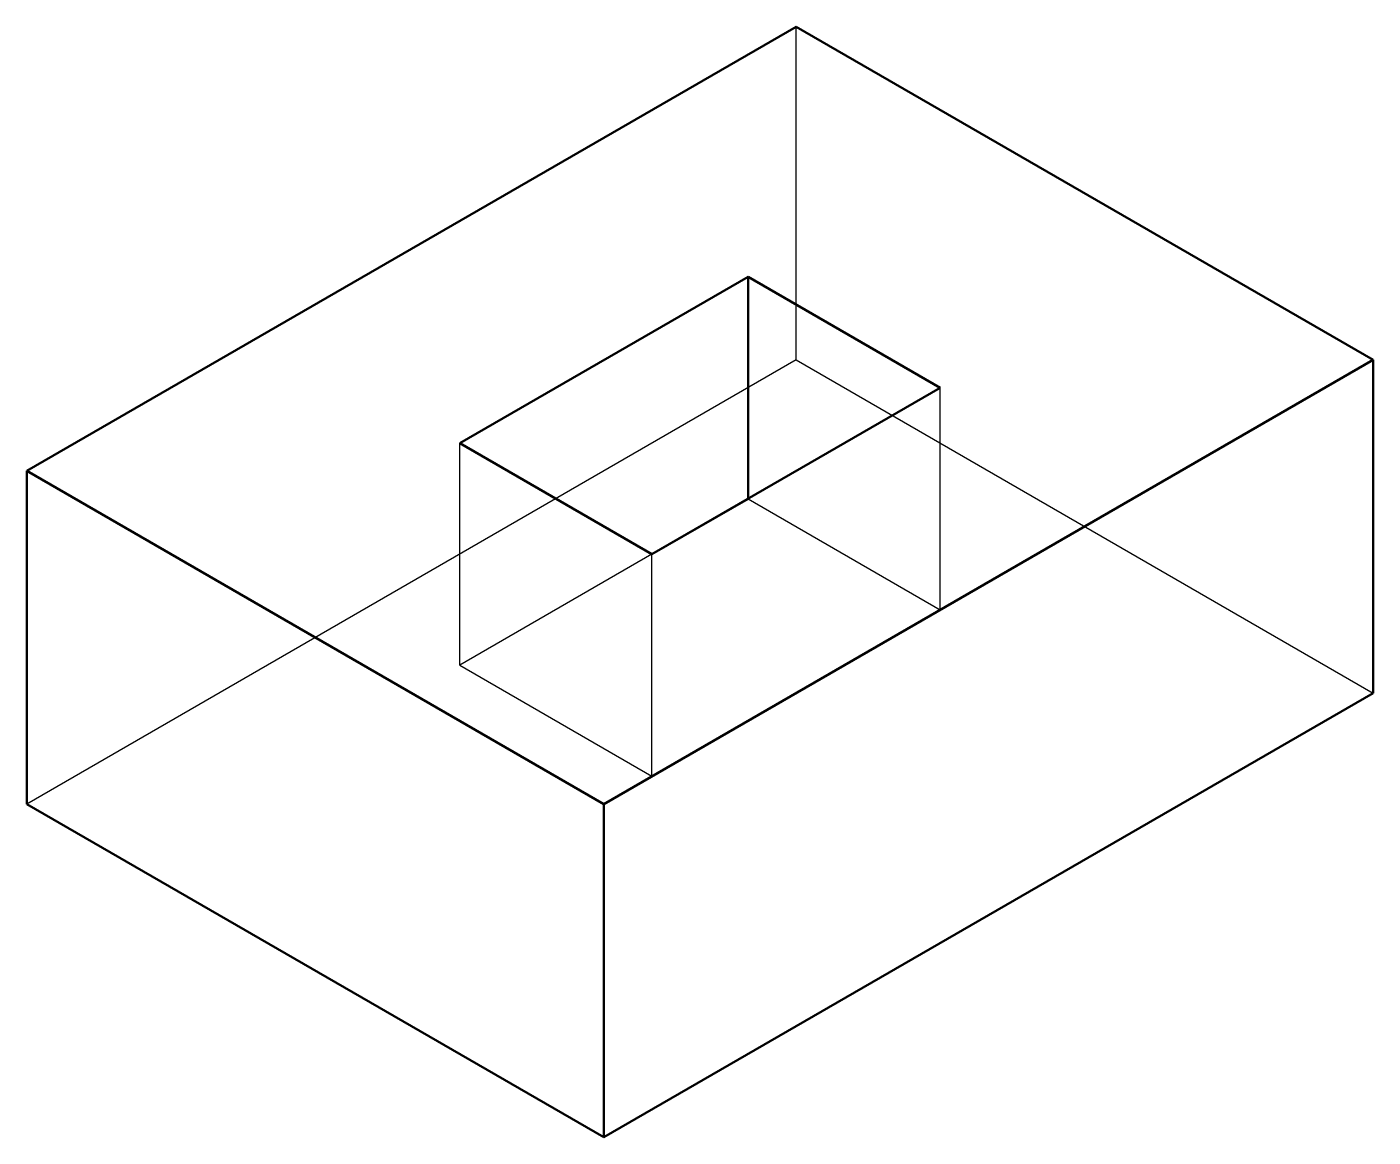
# Model space of a CAD drawing. Header units: millimetres. Extents: x 30 to 286, y 11 to 195.
# Drawn here: x 153.9 to 263.1, y 105 to 195 of the extents above; entities that cross this region are included whole.
import ezdxf

# ---------------------------------------------------------------- set-up
doc = ezdxf.new("R2010")
doc.units = ezdxf.units.MM
doc.layers.add('hidden', color=7, linetype='Continuous', lineweight=25)
doc.layers.add('part', color=7, linetype='Continuous', lineweight=50)

msp = doc.modelspace()

# ---------------------------------------------------------------- linework, layer by layer
at = {"layer": 'hidden'}
for p, q in [((216.29, 168), (216.29, 195)), ((216.29, 168), (153.94, 132)), ((216.29, 168), (263.06, 141)), ((227.98, 147.75), (227.98, 165.75)), ((189.02, 143.25), (189.02, 161.25)), ((212.4, 156.75), (227.98, 147.75)), ((204.6, 152.25), (189.02, 143.25)), ((204.6, 134.25), (204.6, 152.25)), ((227.98, 147.75), (204.6, 134.25)), ((189.02, 143.25), (204.6, 134.25))]:
    msp.add_line(p, q, dxfattribs=at)
at = {"layer": 'part'}
for p, q in [((216.29, 195), (153.94, 159)), ((216.29, 195), (263.06, 168)), ((212.4, 174.75), (189.02, 161.25)), ((212.4, 174.75), (227.98, 165.75)), ((212.4, 156.75), (212.4, 174.75)), ((263.06, 168), (200.71, 132)), ((263.06, 141), (263.06, 168)), ((227.98, 165.75), (204.6, 152.25)), ((189.02, 161.25), (204.6, 152.25)), ((153.94, 132), (153.94, 159)), ((153.94, 159), (200.71, 132)), ((212.4, 156.75), (204.6, 152.25)), ((263.06, 141), (200.71, 105)), ((153.94, 132), (200.71, 105)), ((200.71, 105), (200.71, 132))]:
    msp.add_line(p, q, dxfattribs=at)

doc.saveas('drawing.dxf')
